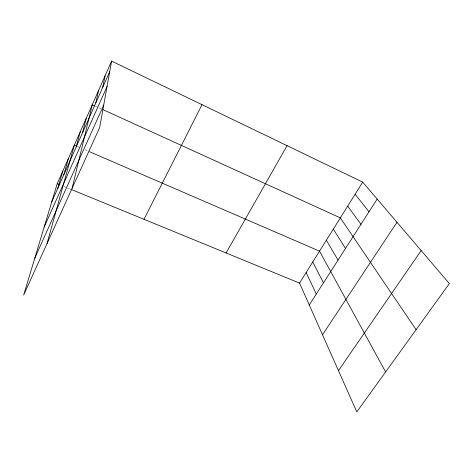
<?xml version="1.0" encoding="UTF-8"?>
<svg xmlns="http://www.w3.org/2000/svg" width="473" height="473" viewBox="0 0 473 473"><rect width="100%" height="100%" fill="white"/><g stroke="black" fill="none" stroke-linecap="round" stroke-linejoin="round"><path stroke-width="0.35" stroke-dasharray="2.37 1.77" d="M64.038 186.51L66.764 187.627M67.444 187.905L70.17 189.023M77.637 146.577L80.942 148.002M84.909 149.716L87.552 150.863M95.599 106.283L98.283 107.507M98.952 107.814L100.962 108.731"/><path stroke-width="0.71" d="M111.61 61.094L99.685 127.497L23.65 295.093L57.227 183.713L111.61 61.094L362.714 182.129L449.35 283.593L356.802 411.906L299.539 283.091L70.849 189.301M102.688 87.44L105.053 75.887M95.788 102.948L98.597 90.438M72.067 188.378L92.247 104.758L94.931 105.976M82.538 132.724L86.181 118.427M76.171 147.02L80.209 131.89M47.058 243.5L74.332 145.146L76.975 146.287M63.76 174.909L68.544 158.201M57.7 188.514L62.844 171.055M51.74 201.906L109.712 71.66M44.143 227.111L107.052 86.476M34.76 258.234L103.717 105.059M143.993 219.301L202.024 104.675M226.1 252.972L287.064 145.66M299.539 283.091L362.714 182.129M309.271 304.984L377.164 199.05M322.509 334.754L396.989 222.269M338.455 370.637L421.159 250.578M57.227 183.713L59.953 184.831M89.533 151.715L319.529 251.145L385.625 371.944M102.978 109.647L340.347 217.882L416.092 329.705M355.152 194.22L369.005 211.774M347.696 206.133L360.976 224.308M333.311 229.121L345.497 248.461M326.37 240.207L338.041 260.091M312.777 261.936L323.455 282.86M306.114 272.584L316.313 293.999"/></g></svg>
